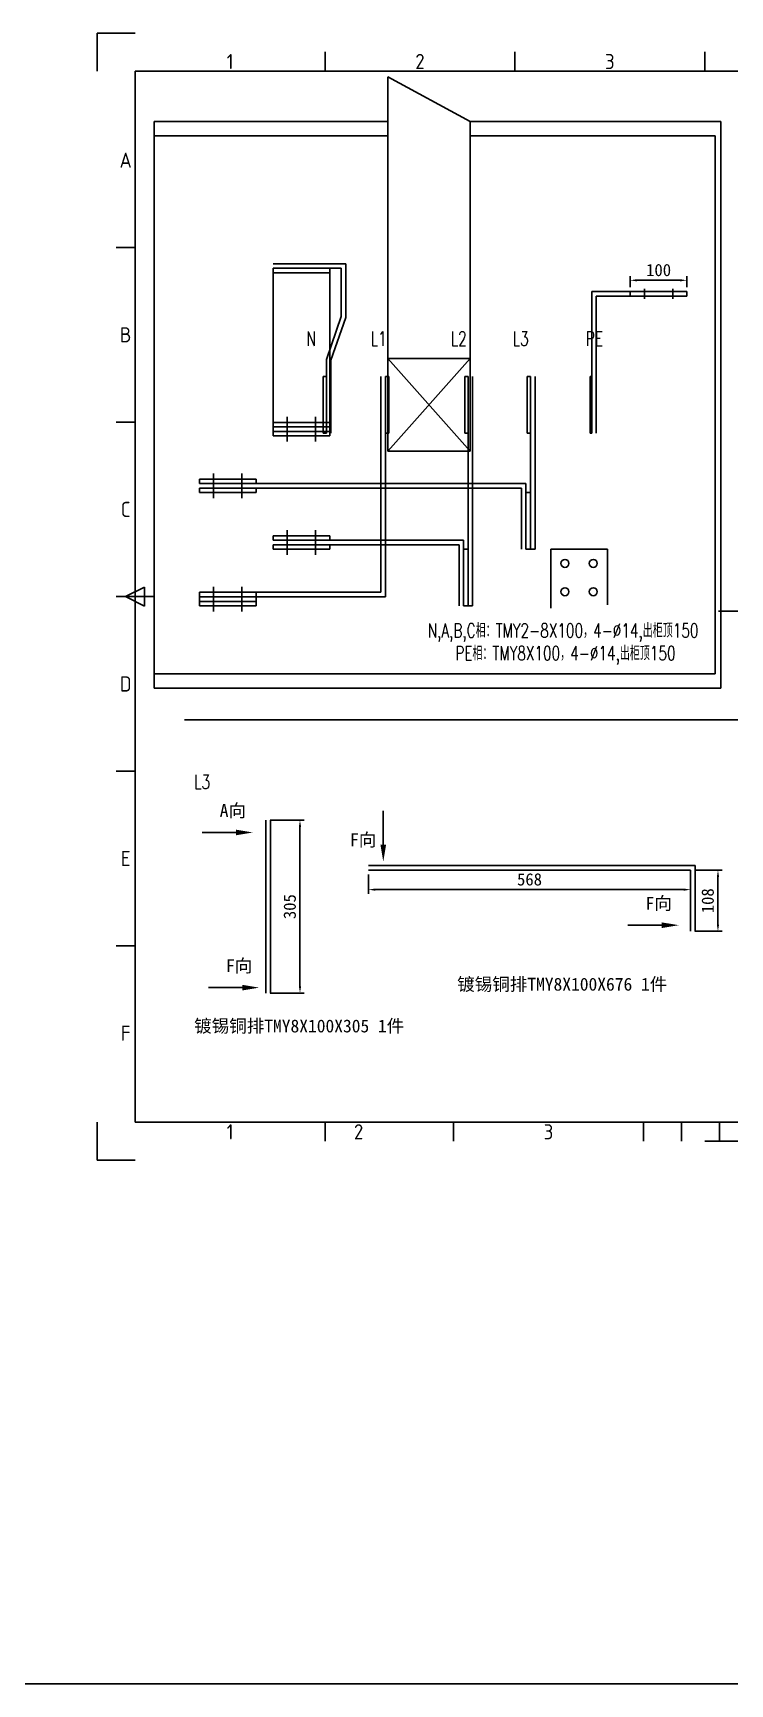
# Model space of a CAD drawing. Extents: x -48968009 to 2588125, y -43922717 to 2.
# Drawn here: x 2490003 to 2491233, y -616637 to -613722 of the extents above; entities that cross this region are included whole.
import ezdxf
from ezdxf.enums import TextEntityAlignment as Align

# ---------------------------------------------------------------- set-up
doc = ezdxf.new("R2010")
doc.units = 0
doc.header["$LTSCALE"] = 1000
doc.header["$MEASUREMENT"] = 0
doc.layers.get('DEFPOINTS').update_dxf_attribs({"linetype": 'CONTINUOUS'})
for name, color, linetype in [('$1-强电干线', 7, 'CONTINUOUS'), ('FRAME025', 7, 'CONTINUOUS'), ('FRAME050', 6, 'CONTINUOUS'), ('FRAME070', 5, 'CONTINUOUS'), ('FRAME200', 8, 'CONTINUOUS'), ('WALL', 2, 'CONTINUOUS'), ('图层4', 221, 'CONTINUOUS'), ('图层6', 221, 'CONTINUOUS'), ('电气', 4, 'CONTINUOUS')]:
    doc.layers.add(name, color=color, linetype=linetype)
doc.styles.add('_TCH_DIM', font='SIMPLEX', dxfattribs={"width": 0.8, "height": 3.5, "bigfont": 'HZTXT'})
doc.styles.add('ISOCP', font='isocp.shx')
doc.dimstyles.new('NORMAL', dxfattribs={"dimscale": 0.2, "dimtxt": 0.18, "dimasz": 0.18, "dimexe": 0.18, "dimexo": 0.0625, "dimgap": 0.09, "dimtad": 0, "dimtih": 1, "dimtoh": 1, "dimdec": 4, "dimzin": 0, "dimdsep": 46, "dimtxsty": 'Standard', "dimcen": 0.09, "dimadec": 0, "dimazin": 0, "dimtfac": 1, "dimtdec": 4, "dimtofl": 0, "dimtmove": 0, "dimatfit": 3, "dimfxl": 1, "dimtolj": 1, "dimtzin": 0, "dimarcsym": 0})

# ---------------------------------------------------------------- blocks, each defined once
blk = doc.blocks.new('SAFSDF')
at = {"layer": 'FRAME050'}
for p, q in [((2407936.8, -560522.8), (2407936.8, -560478.2)), ((2408382, -560522.8), (2408382, -560478.2)), ((2408827.2, -560522.8), (2408827.2, -560478.2)), ((2409272.5, -560500.5), (2409250.2, -560545)), ((2409272.5, -560567.3), (2409272.5, -560478.2)), ((2409294.7, -560545), (2409272.5, -560500.5)), ((2409717.7, -560522.8), (2409717.7, -560478.2)), ((2410162.9, -560522.8), (2410162.9, -560478.2)), ((2410608.1, -560522.8), (2410608.1, -560478.2)), ((2409250.2, -560545), (2409294.7, -560545)), ((2407491.6, -560936.8), (2407447.1, -560936.8)), ((2411097.8, -560936.8), (2411053.3, -560936.8)), ((2407491.6, -561346.4), (2407447.1, -561346.4)), ((2411097.8, -561346.4), (2411053.3, -561346.4)), ((2407469.4, -561756), (2407513.9, -561733.7)), ((2407513.9, -561733.7), (2407513.9, -561778.2)), ((2411075.6, -561756), (2411031, -561733.7)), ((2407447.1, -561756), (2407536.1, -561756)), ((2407513.9, -561778.2), (2407469.4, -561756)), ((2411008.8, -561756), (2411097.8, -561756)), ((2411031, -561778.2), (2411075.6, -561756)), ((2407491.6, -562165.6), (2407447.1, -562165.6)), ((2407491.6, -562575.2), (2407447.1, -562575.2)), ((2411097.8, -562575.2), (2411053.3, -562575.2)), ((2409272.5, -562989.2), (2409272.5, -562944.7)), ((2409250.2, -562967), (2409294.7, -562967)), ((2409272.5, -563011.5), (2409250.2, -562967)), ((2409294.7, -562967), (2409272.5, -563011.5)), ((2407936.8, -563033.7), (2407936.8, -562989.2)), ((2408238.2, -563033.7), (2408238.2, -562989.2)), ((2408683.4, -563033.7), (2408683.4, -562989.2)), ((2408772.5, -563033.7), (2408772.5, -562989.2)), ((2408861.5, -563033.7), (2408861.5, -562989.2)), ((2408950.6, -563033.7), (2408950.6, -562989.2)), ((2409039.6, -563033.7), (2409039.6, -562989.2)), ((2409272.5, -562989.2), (2409272.5, -563033.7)), ((2409361.5, -563033.7), (2409361.5, -562989.2)), ((2409450.5, -563033.7), (2409450.5, -562989.2)), ((2409539.6, -563033.7), (2409539.6, -562989.2)), ((2409628.6, -563033.7), (2409628.6, -562989.2)), ((2409717.7, -563033.7), (2409717.7, -562989.2)), ((2410162.9, -563033.7), (2410162.9, -562989.2)), ((2410608.1, -563033.7), (2410608.1, -562989.2)), ((2408827.2, -563033.7), (2409717.7, -563033.7))]:
    blk.add_line(p, q, dxfattribs=at)
at = {"layer": 'FRAME070'}
for p, q in [((2411053.3, -560522.8), (2407491.6, -560522.8)), ((2407491.6, -560522.8), (2407491.6, -562989.2)), ((2409539.6, -560576.2), (2409539.6, -560522.8)), ((2409646.4, -560576.2), (2409646.4, -560522.8)), ((2410617, -560576.2), (2410617, -560522.8)), ((2410795.1, -560576.2), (2410795.1, -560522.8)), ((2410928.6, -560576.2), (2410928.6, -560522.8)), ((2411053.3, -562989.2), (2411053.3, -560522.8)), ((2409539.6, -560576.2), (2411053.3, -560576.2)), ((2407491.6, -562989.2), (2411053.3, -562989.2))]:
    blk.add_line(p, q, dxfattribs=at)
at = {"layer": 'FRAME200'}
for p, q in [((2407491.6, -560433.7), (2407402.6, -560433.7)), ((2407402.6, -560433.7), (2407402.6, -560522.8)), ((2411142.3, -560433.7), (2411053.3, -560433.7)), ((2411142.3, -560522.8), (2411142.3, -560433.7)), ((2407402.6, -563078.3), (2407402.6, -562989.2)), ((2411142.3, -563078.3), (2411142.3, -562989.2)), ((2407402.6, -563078.3), (2407491.6, -563078.3)), ((2411142.3, -563078.3), (2411053.3, -563078.3))]:
    blk.add_line(p, q, dxfattribs=at)
at = {"layer": 'FRAME025', "ltscale": 0.8, "style": 'ISOCP', "width": 0.8}
blk.add_text('RevNo', height=22.26, dxfattribs=at).set_placement((2409557.4, -560549.5), align=Align.MIDDLE_LEFT)
at = {"layer": 'FRAME025', "style": 'ISOCP'}
for s, height, p in [('Revision note', 22.261, (2409664.2, -560549.5)), ('Date', 22.26, (2410634.8, -560549.5))]:
    blk.add_text(s, height=height, dxfattribs=at).set_placement(p, align=Align.MIDDLE_LEFT)
at = {"layer": 'FRAME025', "style": 'ISOCP', "width": 0.6}
for s, p in [('Signature', (2410806.3, -560549.5)), ('Checked', (2410938.3, -560549.5))]:
    blk.add_text(s, height=22.26, dxfattribs=at).set_placement(p, align=Align.MIDDLE_LEFT)
at = {"layer": 'FRAME050', "style": 'ISOCP'}
for s, p in [('1', (2407714.2, -560500.5)), ('2', (2408159.4, -560500.5)), ('3', (2408604.6, -560500.5)), ('4', (2409049.9, -560500.5)), ('5', (2409495.1, -560500.5)), ('6', (2409940.3, -560500.5)), ('7', (2410385.5, -560500.5)), ('8', (2410830.7, -560500.5)), ('A', (2407469.4, -560732)), ('A', (2411075.6, -560732)), ('B', (2407469.4, -561141.6)), ('B', (2411075.6, -561141.6)), ('C', (2407469.4, -561551.2)), ('C', (2411075.6, -561551.2)), ('D', (2407469.4, -561960.8)), ('D', (2411075.6, -561960.8)), ('E', (2407469.4, -562370.4)), ('E', (2411075.6, -562370.4)), ('F', (2407469.4, -562780)), ('F', (2411075.6, -562780)), ('1', (2407714.2, -563011.5)), ('2', (2408015.6, -563011.5)), ('3', (2408460.8, -563011.5)), ('6', (2409940.3, -563011.5)), ('7', (2410385.5, -563011.5)), ('8', (2410830.7, -563011.5))]:
    blk.add_text(s, height=35.6, dxfattribs=at).set_placement(p, align=Align.MIDDLE)
blk = doc.blocks.new('DFFDF')
at = {"layer": '图层4', "color": 33}
for p, q in [((2507923.9, -577959.2), (2507923.9, -577859.2)), ((2507929.9, -577859.2), (2507923.9, -577859.2)), ((2507929.9, -577959.2), (2507929.9, -577859.2)), ((2508033.9, -577959.2), (2508033.9, -577859.2)), ((2508039.9, -577859.2), (2508033.9, -577859.2)), ((2508039.9, -577959.2), (2508039.9, -577859.2)), ((2508173.9, -577959.2), (2508173.9, -577859.2)), ((2508179.9, -577859.2), (2508173.9, -577859.2)), ((2508179.9, -577959.2), (2508179.9, -577859.2)), ((2508283.9, -577959.2), (2508283.9, -577859.2)), ((2508289.9, -577859.2), (2508283.9, -577859.2)), ((2508289.9, -577959.2), (2508289.9, -577859.2)), ((2508394.9, -577959.2), (2508394.9, -577859.2)), ((2508397.9, -577859.2), (2508394.9, -577859.2)), ((2508397.9, -577959.2), (2508397.9, -577859.2)), ((2507923.9, -577959.2), (2507929.9, -577959.2)), ((2508033.9, -577959.2), (2508039.9, -577959.2)), ((2508173.9, -577959.2), (2508179.9, -577959.2)), ((2508283.9, -577959.2), (2508289.9, -577959.2)), ((2508394.9, -577959.2), (2508397.9, -577959.2))]:
    blk.add_line(p, q, dxfattribs=at)
blk = doc.blocks.new('rwerwer')
at = {"layer": '$1-强电干线', "color": 2}
blk.add_line((2481690.7, -888214.3), (2481690.7, -888232.3), dxfattribs=at)
at = {"layer": '$1-强电干线', "color": 3}
blk.add_line((2481740.7, -888214.3), (2481740.7, -888232.3), dxfattribs=at)
at = {"layer": 'WALL', "color": 5}
for p, q in [((2481060.7, -888440.3), (2481060.7, -888466.3)), ((2481110.7, -888440.3), (2481110.7, -888466.3)), ((2481060.7, -888458.3), (2481060.7, -888484.3)), ((2481110.7, -888458.3), (2481110.7, -888484.3))]:
    blk.add_line(p, q, dxfattribs=at)
at = {"layer": 'WALL', "color": 1}
for p, q in [((2480930.7, -888540.3), (2480930.7, -888566.3)), ((2480930.7, -888558.3), (2480930.7, -888584.3)), ((2480980.7, -888540.3), (2480980.7, -888566.3)), ((2480980.7, -888558.3), (2480980.7, -888584.3))]:
    blk.add_line(p, q, dxfattribs=at)
at = {"layer": 'WALL', "color": 3}
for p, q in [((2481060.7, -888640.3), (2481060.7, -888666.3)), ((2481110.7, -888640.3), (2481110.7, -888666.3)), ((2481060.7, -888658.3), (2481060.7, -888684.3)), ((2481110.7, -888658.3), (2481110.7, -888684.3))]:
    blk.add_line(p, q, dxfattribs=at)
at = {"layer": 'WALL', "color": 2}
for p, q in [((2480930.7, -888740.3), (2480930.7, -888766.3)), ((2480930.7, -888758.3), (2480930.7, -888784.3)), ((2480980.7, -888740.3), (2480980.7, -888766.3)), ((2480980.7, -888758.3), (2480980.7, -888784.3))]:
    blk.add_line(p, q, dxfattribs=at)
at = {"layer": '电气', "color": 3}
for p, q in [((2481665.7, -888219.3), (2481765.7, -888219.3)), ((2481765.7, -888227.3), (2481765.7, -888219.3)), ((2481035.7, -888650.3), (2481035.7, -888658.3)), ((2481035.7, -888650.3), (2481135.7, -888650.3)), ((2481135.7, -888650.3), (2481135.7, -888658.3)), ((2481035.7, -888658.3), (2481135.7, -888658.3)), ((2481035.7, -888666.3), (2481035.7, -888674.3)), ((2481035.7, -888666.3), (2481135.7, -888666.3)), ((2481035.7, -888674.3), (2481135.7, -888674.3)), ((2481135.7, -888666.3), (2481135.7, -888674.3))]:
    blk.add_line(p, q, dxfattribs=at)
at = {"layer": '电气', "color": 2}
for p, q in [((2481665.7, -888227.3), (2481665.7, -888219.3)), ((2481665.7, -888227.3), (2481765.7, -888227.3)), ((2480905.7, -888750.3), (2480905.7, -888758.3)), ((2480905.7, -888750.3), (2481005.7, -888750.3)), ((2480905.7, -888758.3), (2481005.7, -888758.3)), ((2480905.7, -888766.3), (2480905.7, -888774.3)), ((2480905.7, -888766.3), (2481005.7, -888766.3)), ((2481005.7, -888750.3), (2481005.7, -888758.3)), ((2481005.7, -888766.3), (2481005.7, -888774.3)), ((2480905.7, -888774.3), (2481005.7, -888774.3))]:
    blk.add_line(p, q, dxfattribs=at)
at = {"layer": '电气', "color": 5}
for p, q in [((2481035.7, -888450.3), (2481035.7, -888458.3)), ((2481035.7, -888450.3), (2481135.7, -888450.3)), ((2481035.7, -888458.3), (2481135.7, -888458.3)), ((2481035.7, -888466.3), (2481035.7, -888474.3)), ((2481035.7, -888466.3), (2481135.7, -888466.3)), ((2481035.7, -888474.3), (2481135.7, -888474.3)), ((2481135.7, -888450.3), (2481135.7, -888458.3)), ((2481135.7, -888466.3), (2481135.7, -888474.3))]:
    blk.add_line(p, q, dxfattribs=at)
at = {"layer": '电气', "color": 1}
for p, q in [((2480905.7, -888550.3), (2480905.7, -888558.3)), ((2480905.7, -888550.3), (2481005.7, -888550.3)), ((2480905.7, -888558.3), (2481005.7, -888558.3)), ((2481005.7, -888550.3), (2481005.7, -888558.3)), ((2480905.7, -888566.3), (2480905.7, -888574.3)), ((2480905.7, -888566.3), (2481005.7, -888566.3)), ((2480905.7, -888574.3), (2481005.7, -888574.3)), ((2481005.7, -888566.3), (2481005.7, -888574.3))]:
    blk.add_line(p, q, dxfattribs=at)
blk = doc.blocks.new('*D1990')
at = {"layer": 'DEFPOINTS', "color": 0}
for p in [(2491056.9, -614158.8), (2491056.9, -614178.6), (2491156.9, -614178.6)]:
    blk.add_point(p, dxfattribs=at)
at = {"layer": '图层6', "lineweight": -2}
for p, q in [((2491056.9, -614171.1), (2491056.9, -614151.6)), ((2491156.9, -614171.1), (2491156.9, -614151.6)), ((2491144.9, -614158.8), (2491068.9, -614158.8))]:
    blk.add_line(p, q, dxfattribs=at)
at = {"layer": '图层6'}
for points in [[(2491068.9, -614156.8), (2491068.9, -614160.8), (2491056.9, -614158.8)], [(2491144.9, -614156.8), (2491144.9, -614160.8), (2491156.9, -614158.8)]]:
    blk.add_solid(points, dxfattribs=at)
at = {"layer": '图层6', "insert": (2491106.9, -614140.8), "char_height": 21.6, "attachment_point": 5}
blk.add_mtext('\\A1;100', dxfattribs=at)
blk = doc.blocks.new('*D2017')
at = {"layer": 'DEFPOINTS', "color": 0}
for p in [(2490414.2, -615111.9), (2490414.2, -615416.9), (2490474.3, -615416.9)]:
    blk.add_point(p, dxfattribs=at)
at = {"layer": '图层6', "lineweight": -2}
for p, q in [((2490421.7, -615111.9), (2490481.5, -615111.9)), ((2490474.3, -615123.9), (2490474.3, -615404.9)), ((2490421.7, -615416.9), (2490481.5, -615416.9))]:
    blk.add_line(p, q, dxfattribs=at)
at = {"layer": '图层6'}
for points in [[(2490472.3, -615123.9), (2490476.3, -615123.9), (2490474.3, -615111.9)], [(2490472.3, -615404.9), (2490476.3, -615404.9), (2490474.3, -615416.9)]]:
    blk.add_solid(points, dxfattribs=at)
at = {"layer": '图层6', "insert": (2490456.3, -615264.4), "char_height": 21.6, "attachment_point": 5, "rotation": 90}
blk.add_mtext('\\A1;305', dxfattribs=at)
blk = doc.blocks.new('*D2020')
at = {"layer": 'DEFPOINTS', "color": 0}
for p in [(2490595.2, -615200), (2491163.2, -615200), (2490595.2, -615234.4)]:
    blk.add_point(p, dxfattribs=at)
at = {"layer": '图层6', "lineweight": -2}
for p, q in [((2490595.2, -615207.5), (2490595.2, -615241.6)), ((2491163.2, -615207.5), (2491163.2, -615241.6)), ((2491151.2, -615234.4), (2490607.2, -615234.4))]:
    blk.add_line(p, q, dxfattribs=at)
at = {"layer": '图层6'}
for points in [[(2490607.2, -615232.4), (2490607.2, -615236.4), (2490595.2, -615234.4)], [(2491151.2, -615232.4), (2491151.2, -615236.4), (2491163.2, -615234.4)]]:
    blk.add_solid(points, dxfattribs=at)
at = {"layer": '图层6', "insert": (2490879.2, -615216.4), "char_height": 21.6, "attachment_point": 5}
blk.add_mtext('\\A1;568', dxfattribs=at)
blk = doc.blocks.new('*D2021')
at = {"layer": 'DEFPOINTS', "color": 0}
for p in [(2491163.2, -615200), (2491211.6, -615200), (2491163.2, -615308)]:
    blk.add_point(p, dxfattribs=at)
at = {"layer": '图层6', "lineweight": -2}
for p, q in [((2491170.7, -615200), (2491218.8, -615200)), ((2491211.6, -615296), (2491211.6, -615212)), ((2491170.7, -615308), (2491218.8, -615308))]:
    blk.add_line(p, q, dxfattribs=at)
at = {"layer": '图层6'}
for points in [[(2491209.6, -615212), (2491213.6, -615212), (2491211.6, -615200)], [(2491209.6, -615296), (2491213.6, -615296), (2491211.6, -615308)]]:
    blk.add_solid(points, dxfattribs=at)
at = {"layer": '图层6', "insert": (2491193.6, -615254), "char_height": 21.6, "attachment_point": 5, "rotation": 90}
blk.add_mtext('\\A1;108', dxfattribs=at)

msp = doc.modelspace()

# ---------------------------------------------------------------- linework, layer by layer
at = {"layer": 'FRAME070'}
msp.add_line((2512152.9, -616636.6), (2484670.7, -616636.6), dxfattribs=at)
at = {"layer": 'WALL', "color": 1}
for p, q in [((2490629.4, -614460.6), (2490629.4, -613799.4)), ((2490774.4, -613878.6), (2490774.4, -614460.6)), ((2490629.4, -614296.6), (2490774.4, -614296.6)), ((2490774.4, -614296.6), (2490629.4, -614460.6)), ((2490774.4, -614460.6), (2490629.4, -614296.6)), ((2490629.4, -614296.6), (2490774.4, -614296.6)), ((2490629.4, -614460.6), (2490774.4, -614460.6))]:
    msp.add_line(p, q, dxfattribs=at)
at = {"layer": '图层4', "color": 33}
for p, q in [((2490554.9, -614129.6), (2490426.9, -614129.6)), ((2490546.9, -614137.6), (2490426.9, -614137.6)), ((2490546.9, -614222.9), (2490546.9, -614137.6)), ((2490554.9, -614224.3), (2490554.9, -614129.6)), ((2490520.9, -614428.6), (2490520.9, -614298.6)), ((2490528.9, -614428.6), (2490528.9, -614299.9))]:
    msp.add_line(p, q, dxfattribs=at)
at = {"layer": '图层4', "color": 6}
for p, q in [((2490632.9, -614517.6), (2490296.9, -614517.6)), ((2490872.9, -614517.6), (2490296.9, -614517.6)), ((2490624.9, -614525.6), (2490296.9, -614525.6)), ((2490864.9, -614525.6), (2490296.9, -614525.6)), ((2490864.9, -614525.6), (2490864.9, -614633.6)), ((2490872.9, -614517.6), (2490872.9, -614633.6)), ((2490762.9, -614617.6), (2490426.9, -614617.6)), ((2490762.9, -614617.6), (2490762.9, -614733.6)), ((2490754.9, -614625.6), (2490426.9, -614625.6)), ((2490754.9, -614625.6), (2490754.9, -614733.6)), ((2491171.2, -615192), (2490595.2, -615192)), ((2491163.2, -615200), (2490595.2, -615200)), ((2491163.2, -615200), (2491163.2, -615308)), ((2491171.2, -615192), (2491171.2, -615308))]:
    msp.add_line(p, q, dxfattribs=at)
at = {"layer": '图层4'}
for p, q in [((2491272.1, -614742.6), (2491212.5, -614742.6)), ((2490621.2, -615155.1), (2490621.2, -615095.5)), ((2490361.3, -615133.5), (2490301.7, -615133.5)), ((2491112.5, -615297.2), (2491052.8, -615297.2)), ((2490372.4, -615407.4), (2490312.8, -615407.4))]:
    msp.add_line(p, q, dxfattribs=at)
for points in [[(2490361.3, -615128.5), (2490361.3, -615138.5), (2490391.3, -615133.5)], [(2490626.2, -615155.1), (2490616.2, -615155.1), (2490621.2, -615185.1)], [(2491112.5, -615292.2), (2491112.5, -615302.2), (2491142.5, -615297.2)], [(2490372.4, -615402.4), (2490372.4, -615412.4), (2490402.4, -615407.4)]]:
    msp.add_solid(points, dxfattribs=at)
at = {"layer": '图层6', "color": 33}
for p, q in [((2490774.4, -613878.6), (2490629.4, -613799.4)), ((2490426.9, -614137.6), (2490426.9, -614145.6)), ((2490526.9, -614137.6), (2490426.9, -614137.6)), ((2490426.9, -614137.6), (2490426.9, -614425.6)), ((2490426.9, -614145.6), (2490526.9, -614145.6)), ((2490526.9, -614145.6), (2490526.9, -614137.6)), ((2490526.9, -614425.6), (2490526.9, -614137.6)), ((2490988.9, -614178.6), (2491156.9, -614178.6)), ((2490988.9, -614178.6), (2490988.9, -614428.6)), ((2490996.9, -614186.6), (2491156.9, -614186.6)), ((2490996.9, -614186.6), (2490996.9, -614428.6)), ((2490546.9, -614222.9), (2490520.9, -614298.6)), ((2490554.9, -614224.3), (2490528.9, -614299.9)), ((2490616.9, -614709.6), (2490616.9, -614328.6)), ((2490624.9, -614717.6), (2490624.9, -614328.6)), ((2490770.9, -614733.6), (2490770.9, -614328.6)), ((2490778.9, -614733.6), (2490778.9, -614328.6)), ((2490880.9, -614633.6), (2490880.9, -614328.6)), ((2490888.9, -614633.6), (2490888.9, -614328.6)), ((2490426.9, -614417.6), (2490426.9, -614425.6)), ((2490526.9, -614417.6), (2490426.9, -614417.6)), ((2490526.9, -614425.6), (2490526.9, -614417.6)), ((2490426.9, -614425.6), (2490526.9, -614425.6)), ((2490880.9, -614533.6), (2490872.9, -614533.6)), ((2490770.9, -614633.6), (2490762.9, -614633.6)), ((2490880.9, -614633.6), (2490872.9, -614633.6)), ((2490888.9, -614633.6), (2490880.9, -614633.6)), ((2490616.9, -614709.6), (2490296.9, -614709.6)), ((2490624.9, -614717.6), (2490296.9, -614717.6)), ((2490296.9, -614717.6), (2490296.9, -614725.6)), ((2490296.9, -614725.6), (2490396.9, -614725.6)), ((2490396.9, -614725.6), (2490396.9, -614717.6)), ((2490770.9, -614733.6), (2490762.9, -614733.6)), ((2490778.9, -614733.6), (2490770.9, -614733.6)), ((2490270.3, -614934.9), (2491808.8, -614934.9)), ((2490414.2, -615416.9), (2490414.2, -615111.9)), ((2490422.2, -615416.9), (2490422.2, -615111.9))]:
    msp.add_line(p, q, dxfattribs=at)
at = {"layer": '电气', "color": 0}
for p, q in [((2490629.4, -613878.6), (2490216.9, -613878.6)), ((2490216.9, -613903.6), (2490216.9, -613878.6)), ((2491216.9, -613878.6), (2490774.4, -613878.6)), ((2491216.9, -613903.6), (2491216.9, -613878.6)), ((2491216.9, -613903.6), (2491216.9, -614853.6)), ((2490216.9, -614853.6), (2490216.9, -614878.6)), ((2491216.9, -614853.6), (2491216.9, -614878.6)), ((2491216.9, -614878.6), (2490216.9, -614878.6))]:
    msp.add_line(p, q, dxfattribs=at)
at = {"layer": '电气', "color": 1}
for p, q in [((2490216.9, -614853.6), (2490216.9, -613903.6)), ((2490629.4, -613903.6), (2490216.9, -613903.6)), ((2491206.9, -613903.6), (2490774.4, -613903.6)), ((2491206.9, -613903.6), (2491206.9, -614853.6)), ((2491016.6, -614633.6), (2490916.6, -614633.6)), ((2490916.6, -614633.6), (2490916.6, -614737.3)), ((2491016.6, -614633.6), (2491016.6, -614731.9)), ((2491206.9, -614853.6), (2490216.9, -614853.6))]:
    msp.add_line(p, q, dxfattribs=at)
for centre in [(2490941.6, -614658.6), (2490991.6, -614658.6), (2490941.6, -614708.6), (2490991.6, -614708.6)]:
    msp.add_circle(centre, 7, dxfattribs=at)

# ---------------------------------------------------------------- block references
at = {"layer": '图层4', "color": 33, "xscale": 0.7523999999684747, "yscale": 0.7523999999975786, "zscale": 0.7524000000000001}
msp.add_blockref('SAFSDF', (678786.8, -192052), dxfattribs=at)
at = {"layer": '图层6', "color": 33}
for name, p in [('rwerwer', (9391.2, 274040.7)), ('DFFDF', (-17408.9, -36469.3))]:
    msp.add_blockref(name, p, dxfattribs=at)

# ---------------------------------------------------------------- texts
at = {"layer": '$1-强电干线', "color": 1, "style": '_TCH_DIM', "width": 0.705882}
for s, height, p in [('N', 25, (2490485.8, -614274.2)), ('L1', 24.99, (2490599, -614274.2)), ('L2', 24.99, (2490740.4, -614274.2)), ('L3', 24.99, (2490849.7, -614274.2)), ('PE', 24.99, (2490978.6, -614274.2)), ('N,A,B,C相：TMY2-8X100，4-%%C14,出柜顶150', 24.99, (2490699.5, -614789.4)), ('PE相：TMY8X100，4-%%C14,出柜顶150', 24.99, (2490748.3, -614829.6)), ('L3', 24.99, (2490287.7, -615056.5))]:
    msp.add_text(s, height=height, dxfattribs=at).set_placement(p)
at = {"layer": '图层4', "char_height": 22.68, "attachment_point": 5}
for s, insert in [('\\A1;A{\\fSimSun|b0|i0|c134|p2;向}', (2490355.9, -615096)), ('\\A1;F{\\fSimSun|b0|i0|c134|p2;向}', (2490585.8, -615147.6)), ('\\A1;F{\\fSimSun|b0|i0|c134|p2;向}', (2491107.1, -615259.7)), ('\\A1;F{\\fSimSun|b0|i0|c134|p2;向}', (2490367, -615369.9)), ('{\\fSimSun|b0|i0|c134|p2;镀锡铜排TMY8X100X676 1件}', (2490936.9, -615402.6)), ('{\\fSimSun|b0|i0|c134|p2;镀锡铜排TMY8X100X305 1件}', (2490472.9, -615476.3))]:
    msp.add_mtext(s, dxfattribs=dict(at, insert=insert))

# ---------------------------------------------------------------- dimensions: what is measured, and where the dimension line sits
at = {"layer": '图层6', "color": 33}
for base, p1, p2, picture, middle in [((2491056.9, -614158.8), (2491156.9, -614178.6), (2491056.9, -614178.6), '*D1990', (2491106.9, -614140.8)), ((2490595.2, -615234.4), (2491163.2, -615200), (2490595.2, -615200), '*D2020', (2490879.2, -615216.4))]:
    dim = msp.add_linear_dim(base=base, p1=p1, p2=p2, dimstyle='NORMAL', override={"dimscale": 120, "dimasz": 0.1, "dimexe": 0.06, "dimgap": 0.06, "dimtad": 1, "dimtih": 0, "dimdec": 0, "dimclrd": 256, "dimclre": 256, "dimclrt": 256, "dimtdec": 0, "dimtix": 1, "dimtmove": 2, "dimatfit": 0, "dimfxl": 250, "dimtfillclr": 2}, dxfattribs=at)
    dim.commit()
    dim.dimension.update_dxf_attribs({"geometry": picture, "text_midpoint": middle})
for base, p1, p2, picture, middle in [((2490474.3, -615416.9), (2490414.2, -615111.9), (2490414.2, -615416.9), '*D2017', (2490456.3, -615264.4)), ((2491211.6, -615200), (2491163.2, -615308), (2491163.2, -615200), '*D2021', (2491193.6, -615254))]:
    dim = msp.add_linear_dim(base=base, p1=p1, p2=p2, angle=90, dimstyle='NORMAL', override={"dimscale": 120, "dimasz": 0.1, "dimexe": 0.06, "dimgap": 0.06, "dimtad": 1, "dimtih": 0, "dimdec": 0, "dimclrd": 256, "dimclre": 256, "dimclrt": 256, "dimtdec": 0, "dimtix": 1, "dimtmove": 2, "dimatfit": 0, "dimfxl": 250, "dimtfillclr": 2}, dxfattribs=at)
    dim.commit()
    dim.dimension.update_dxf_attribs({"geometry": picture, "text_midpoint": middle})

doc.saveas('drawing.dxf')
